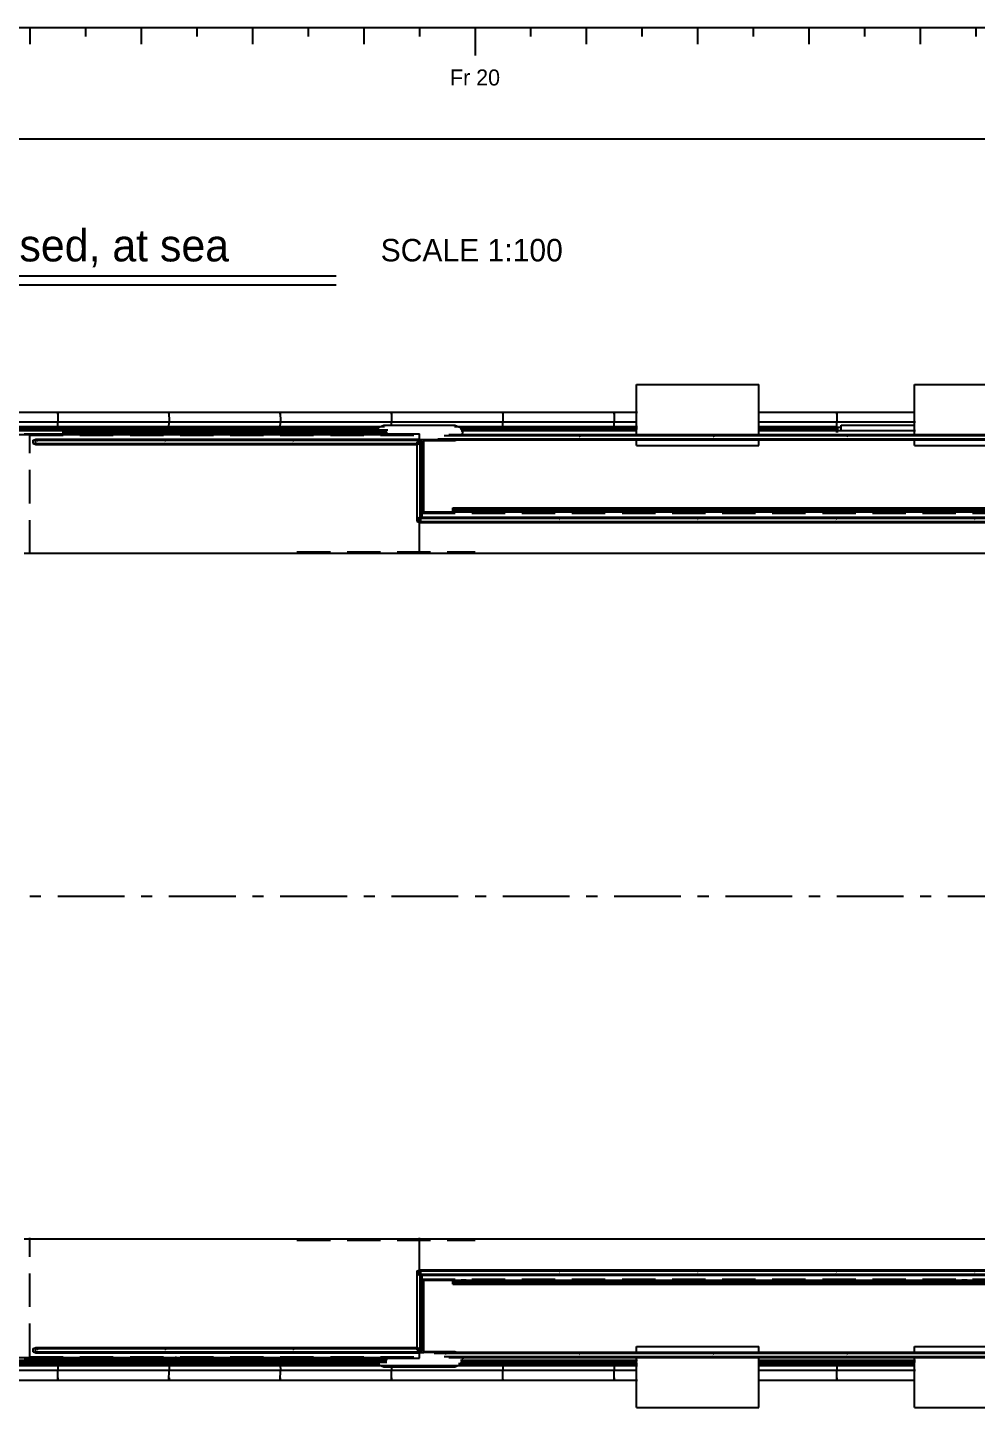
# Model space of a CAD drawing. Extents: x 5 to 836, y 5 to 589.
# Drawn here: x 119.3 to 204.6, y 266.1 to 390 of the extents above; entities that cross this region are included whole.
import ezdxf
from ezdxf.enums import TextEntityAlignment as Align

# ---------------------------------------------------------------- set-up
doc = ezdxf.new("R2010")
doc.units = 0
doc.linetypes.add('CENTER', pattern=[10, 6, -1.5, 1, -1.5])
doc.linetypes.add('DASHED', pattern=[4.5, 3, -1.5])
for name, color, linetype in [('CENTRE', 4, 'CENTER'), ('DETAIL', 8, 'CONTINUOUS'), ('DIM', 3, 'CONTINUOUS'), ('MARKING', 4, 'DASHED'), ('OUTLINE', 7, 'CONTINUOUS'), ('TEXT', 7, 'CONTINUOUS'), ('THIN', 7, 'CONTINUOUS')]:
    doc.layers.add(name, color=color, linetype=linetype)

msp = doc.modelspace()

# ---------------------------------------------------------------- linework, layer by layer
at = {"layer": 'CENTRE'}
msp.add_line((52, 312), (416, 312), dxfattribs=at)
at = {"layer": 'DETAIL'}
for p, q in [((174, 353.36), (174, 357.93)), ((185, 353.36), (185, 357.93)), ((199, 353.36), (199, 357.93)), ((82, 355.47), (174.1, 355.47)), ((82.01, 354.6), (174.03, 354.6)), ((122, 355.33), (122, 355.47)), ((122, 355.47), (122.01, 354.6)), ((122, 355.47), (122, 355.33)), ((122, 355.27), (122, 355.47)), ((122, 355.47), (122.01, 354.6)), ((122, 354.07), (122.01, 354.6)), ((122.01, 355.38), (122.01, 355.51)), ((122.01, 354.07), (122.01, 354.6)), ((132, 355.33), (132, 355.47)), ((132, 355.47), (132.01, 354.6)), ((132, 355.47), (132, 355.33)), ((132, 354.07), (132.01, 354.6)), ((132.01, 355.27), (132.01, 355.47)), ((142, 355.27), (142, 355.47)), ((142, 355.47), (142.01, 354.6)), ((142, 354.07), (142.01, 354.6)), ((152, 355.33), (152, 355.47)), ((152, 355.47), (152.01, 354.6)), ((152, 355.47), (152, 355.33)), ((152, 355.27), (152, 355.47)), ((152, 354.27), (152.01, 354.6)), ((162, 355.33), (162, 355.47)), ((162, 355.47), (162.01, 354.6)), ((162, 355.33), (162, 355.47)), ((162, 355.47), (162, 354.6)), ((162, 354.07), (162.01, 354.6)), ((162, 354.07), (162, 354.6)), ((172, 355.27), (172, 355.47)), ((172, 355.47), (172, 354.6)), ((172, 354.07), (172, 354.6)), ((184.94, 355.47), (199.06, 355.47)), ((184.94, 354.6), (199.07, 354.6)), ((192, 355.33), (192, 355.47)), ((192, 355.47), (192, 354.6)), ((192, 355.27), (192, 355.47)), ((192, 355.47), (192, 355.33)), ((192, 355.33), (192, 355.47)), ((192, 355.47), (192, 354.6)), ((192, 353.73), (192, 354.6)), ((192, 353.73), (192, 354.6)), ((59.5, 353.8), (133.5, 353.8)), ((60.5, 353.44), (151.76, 353.44)), ((82, 354.18), (151.37, 354.18)), ((82, 353.99), (150.88, 353.99)), ((119, 353.5), (154.5, 353.5)), ((122, 354.04), (122, 354.18)), ((122, 354.18), (122, 353.99)), ((122, 354.18), (122, 354.04)), ((122, 353.73), (122, 353.99)), ((122, 353.88), (122, 353.99)), ((122.5, 353.54), (122.5, 353.86)), ((122.5, 353.86), (151.66, 353.86)), ((122.5, 353.7), (151.59, 353.7)), ((122.5, 353.54), (151.45, 353.54)), ((123.34, 353.45), (123.34, 353.7)), ((123.42, 353.45), (123.42, 353.7)), ((123.58, 353.45), (123.58, 353.7)), ((123.66, 353.45), (123.66, 353.7)), ((132, 354.04), (132, 354.18)), ((132, 354.18), (132, 353.99)), ((132, 354.18), (132, 354.04)), ((132, 353.73), (132, 353.99)), ((132, 353.88), (132, 353.99)), ((133.5, 353.73), (133.5, 353.8)), ((142, 354.04), (142, 354.18)), ((142, 354.18), (142, 353.99)), ((142, 354.18), (142, 354.04)), ((142, 354.18), (142, 353.99)), ((142, 353.73), (142, 353.99)), ((151.34, 353.45), (151.34, 353.7)), ((151.42, 353.45), (151.42, 353.7)), ((151.58, 353.57), (151.58, 353.7)), ((154.5, 352.61), (154.5, 353.5)), ((156.73, 353.35), (254.57, 353.35)), ((157.15, 353.44), (254.57, 353.44)), ((157.66, 354.18), (174.1, 354.18)), ((158.16, 353.99), (174.1, 353.99)), ((158.26, 353.8), (174.08, 353.8)), ((162, 354.04), (162, 354.18)), ((162, 354.18), (162, 353.99)), ((162, 354.18), (162, 354.04)), ((162, 354.04), (162, 354.18)), ((162, 353.73), (162, 353.99)), ((162, 353.88), (162, 353.99)), ((168.53, 353.35), (168.81, 353.44)), ((168.53, 353.29), (168.53, 353.35)), ((168.81, 353.44), (168.95, 353.25)), ((172, 354.04), (172, 354.18)), ((172, 354.18), (172, 353.99)), ((172, 354.18), (172, 354.04)), ((172, 353.73), (172, 353.99)), ((172, 353.88), (172, 353.99)), ((180.56, 353.35), (180.84, 353.44)), ((180.56, 353.29), (180.56, 353.35)), ((180.84, 353.44), (180.98, 353.25)), ((184.93, 353.8), (199.07, 353.8)), ((184.94, 354.18), (192, 354.18)), ((184.94, 353.99), (192, 353.99)), ((191.93, 353.73), (192.14, 353.73)), ((192, 353.77), (192, 354.18)), ((192, 354.18), (192, 353.99)), ((192, 353.73), (192, 353.99)), ((192, 353.93), (192, 353.73)), ((192.1, 354.1), (192.43, 354.1)), ((192.1, 353.77), (192.1, 354.1)), ((192.4, 354.3), (199.05, 354.3)), ((192.4, 353.77), (192.4, 354.3)), ((192.59, 353.35), (192.87, 353.44)), ((192.59, 353.29), (192.59, 353.35)), ((192.87, 353.44), (193, 353.25)), ((119.8, 352.95), (120.08, 353.04)), ((119.8, 352.65), (119.8, 352.95)), ((119.8, 352.65), (120.08, 352.56)), ((120, 352.56), (120, 353.04)), ((120, 353.04), (154.5, 353.04)), ((120, 352.95), (154.5, 352.95)), ((120, 352.65), (154.5, 352.65)), ((120, 352.56), (154.36, 352.56)), ((120.08, 353.04), (120.22, 352.85)), ((120.08, 352.56), (120.18, 352.7)), ((131.3, 352.95), (131.58, 353.04)), ((131.3, 352.89), (131.3, 352.95)), ((131.3, 352.65), (131.3, 352.71)), ((131.3, 352.65), (131.58, 352.56)), ((131.58, 353.04), (131.72, 352.85)), ((131.58, 352.56), (131.68, 352.7)), ((142.8, 352.95), (143.08, 353.04)), ((142.8, 352.89), (142.8, 352.95)), ((142.8, 352.65), (142.8, 352.71)), ((142.8, 352.65), (143.08, 352.56)), ((143.08, 353.04), (143.22, 352.85)), ((143.08, 352.56), (143.18, 352.7)), ((154.3, 352.95), (154.58, 353.04)), ((154.3, 352.89), (154.3, 352.95)), ((154.3, 345.65), (154.3, 352.8)), ((154.3, 352.8), (154.75, 352.8)), ((154.3, 352.65), (154.58, 352.56)), ((154.43, 353), (154.9, 353)), ((154.58, 353.04), (154.75, 352.8)), ((154.58, 352.56), (154.75, 352.8)), ((154.58, 345.8), (154.58, 352.8)), ((154.75, 345.87), (154.75, 352.8)), ((154.84, 352.96), (254.57, 352.96)), ((154.9, 346.49), (154.9, 353)), ((156.17, 353.05), (254.57, 353.05)), ((156.51, 353.05), (156.51, 353.11)), ((156.51, 353.05), (156.79, 352.96)), ((156.79, 352.96), (156.89, 353.1)), ((168.53, 353.05), (168.53, 353.11)), ((168.53, 353.05), (168.81, 352.96)), ((168.81, 352.96), (168.92, 353.1)), ((174, 352.47), (174, 353.01)), ((180.56, 353.05), (180.56, 353.11)), ((180.56, 353.05), (180.84, 352.96)), ((180.84, 352.96), (180.94, 353.1)), ((185, 352.47), (185, 353.01)), ((192.59, 353.05), (192.59, 353.11)), ((192.59, 353.05), (192.87, 352.96)), ((192.87, 352.96), (192.97, 353.1)), ((199, 352.47), (199, 353.01)), ((154.3, 345.95), (154.58, 346.04)), ((154.3, 345.8), (154.69, 345.8)), ((154.5, 342.79), (154.5, 345.99)), ((154.5, 345.95), (254, 345.95)), ((154.58, 346.04), (154.72, 345.85)), ((154.64, 346.04), (254, 346.04)), ((154.71, 346.5), (289.16, 346.5)), ((157.5, 346.54), (157.5, 346.86)), ((157.5, 346.86), (243.59, 346.86)), ((157.5, 346.7), (242.89, 346.7)), ((157.5, 346.54), (236.38, 346.54)), ((158.34, 346.49), (158.34, 346.7)), ((158.42, 346.49), (158.42, 346.7)), ((158.58, 346.49), (158.58, 346.7)), ((158.66, 346.49), (158.66, 346.7)), ((166.74, 345.95), (167.01, 346.04)), ((166.74, 345.89), (166.74, 345.95)), ((167.01, 346.04), (167.15, 345.85)), ((173.34, 346.49), (173.34, 346.7)), ((173.42, 346.49), (173.42, 346.7)), ((173.58, 346.49), (173.58, 346.7)), ((173.66, 346.49), (173.66, 346.7)), ((179.17, 345.95), (179.45, 346.04)), ((179.17, 345.89), (179.17, 345.95)), ((179.45, 346.04), (179.59, 345.85)), ((188.34, 346.49), (188.34, 346.7)), ((188.42, 346.49), (188.42, 346.7)), ((188.58, 346.49), (188.58, 346.7)), ((188.66, 346.49), (188.66, 346.7)), ((191.61, 345.95), (191.89, 346.04)), ((191.61, 345.89), (191.61, 345.95)), ((191.89, 346.04), (192.03, 345.85)), ((203.34, 346.49), (203.34, 346.7)), ((203.42, 346.49), (203.42, 346.7)), ((203.58, 346.49), (203.58, 346.7)), ((203.66, 346.49), (203.66, 346.7)), ((204.05, 345.95), (204.33, 346.04)), ((204.05, 345.89), (204.05, 345.95)), ((204.33, 346.04), (204.47, 345.85)), ((154.3, 345.65), (154.58, 345.56)), ((154.5, 345.65), (254, 345.65)), ((154.5, 345.56), (254, 345.56)), ((154.58, 345.56), (154.68, 345.7)), ((166.74, 345.65), (166.74, 345.71)), ((166.74, 345.65), (167.01, 345.56)), ((167.01, 345.56), (167.12, 345.7)), ((179.17, 345.65), (179.17, 345.71)), ((179.17, 345.65), (179.45, 345.56)), ((179.45, 345.56), (179.56, 345.7)), ((191.61, 345.65), (191.61, 345.71)), ((191.61, 345.65), (191.89, 345.56)), ((191.89, 345.56), (191.99, 345.7)), ((204.05, 345.65), (204.05, 345.71)), ((204.05, 345.65), (204.33, 345.56)), ((204.33, 345.56), (204.43, 345.7)), ((119, 342.8), (290.7, 342.8)), ((119, 281.2), (290.7, 281.2)), ((154.5, 278.01), (154.5, 281.28)), ((154.3, 278.35), (154.58, 278.44)), ((154.3, 271.2), (154.3, 278.35)), ((154.3, 278.2), (154.69, 278.2)), ((154.3, 278.05), (154.58, 277.96)), ((154.5, 278.44), (254, 278.44)), ((154.5, 278.35), (254, 278.35)), ((154.5, 278.05), (254, 278.05)), ((154.58, 278.44), (154.72, 278.25)), ((154.58, 271.2), (154.58, 278.2)), ((154.58, 277.96), (154.68, 278.1)), ((154.64, 277.96), (254, 277.96)), ((154.75, 271.2), (154.75, 278.06)), ((166.74, 278.35), (167.01, 278.44)), ((166.74, 278.29), (166.74, 278.35)), ((166.74, 278.05), (166.74, 278.11)), ((166.74, 278.05), (167.01, 277.96)), ((167.01, 278.44), (167.15, 278.25)), ((167.01, 277.96), (167.12, 278.1)), ((179.17, 278.35), (179.45, 278.44)), ((179.17, 278.29), (179.17, 278.35)), ((179.17, 278.05), (179.17, 278.11)), ((179.17, 278.05), (179.45, 277.96)), ((179.45, 278.44), (179.59, 278.25)), ((179.45, 277.96), (179.56, 278.1)), ((191.61, 278.35), (191.89, 278.44)), ((191.61, 278.29), (191.61, 278.35)), ((191.61, 278.05), (191.61, 278.11)), ((191.61, 278.05), (191.89, 277.96)), ((191.89, 278.44), (192.03, 278.25)), ((191.89, 277.96), (191.99, 278.1)), ((204.05, 278.35), (204.33, 278.44)), ((204.05, 278.29), (204.05, 278.35)), ((204.05, 278.05), (204.05, 278.11)), ((204.05, 278.05), (204.33, 277.96)), ((204.33, 278.44), (204.47, 278.25)), ((204.33, 277.96), (204.43, 278.1)), ((154.71, 277.5), (289.16, 277.5)), ((154.9, 271), (154.9, 277.58)), ((157.5, 277.14), (157.5, 277.46)), ((157.5, 277.46), (236.38, 277.46)), ((157.5, 277.3), (242.96, 277.3)), ((157.5, 277.14), (243.59, 277.14)), ((158.34, 277.3), (158.34, 277.58)), ((158.42, 277.3), (158.42, 277.58)), ((158.58, 277.3), (158.58, 277.58)), ((158.66, 277.3), (158.66, 277.58)), ((173.34, 277.3), (173.34, 277.58)), ((173.42, 277.3), (173.42, 277.58)), ((173.58, 277.3), (173.58, 277.58)), ((173.66, 277.3), (173.66, 277.58)), ((188.34, 277.3), (188.34, 277.58)), ((188.42, 277.3), (188.42, 277.58)), ((188.58, 277.3), (188.58, 277.58)), ((188.66, 277.3), (188.66, 277.58)), ((203.34, 277.3), (203.34, 277.58)), ((203.42, 277.3), (203.42, 277.58)), ((203.58, 277.3), (203.58, 277.58)), ((203.66, 277.3), (203.66, 277.58)), ((119.8, 271.35), (120.08, 271.44)), ((120, 270.96), (120, 271.44)), ((120, 271.44), (154.36, 271.44)), ((120.08, 271.44), (120.22, 271.25)), ((131.3, 271.35), (131.58, 271.44)), ((131.58, 271.44), (131.72, 271.25)), ((142.8, 271.35), (143.08, 271.44)), ((143.08, 271.44), (143.22, 271.25)), ((154.3, 271.35), (154.58, 271.44)), ((154.58, 271.44), (154.75, 271.2)), ((174, 270.99), (174, 271.53)), ((185, 270.99), (185, 271.53)), ((199, 270.99), (199, 271.53)), ((59.5, 270.2), (133.5, 270.2)), ((60.5, 270.56), (151.76, 270.56)), ((89.5, 270.3), (151.59, 270.3)), ((119, 270.5), (154.5, 270.5)), ((119.8, 271.05), (119.8, 271.35)), ((119.8, 271.05), (120.08, 270.96)), ((120, 271.35), (154.5, 271.35)), ((120, 271.05), (154.5, 271.05)), ((120, 270.96), (154.5, 270.96)), ((120.08, 270.96), (120.18, 271.1)), ((120.54, 270.62), (120.71, 270.56)), ((120.71, 270.56), (120.74, 270.61)), ((122, 270.01), (122, 270.27)), ((122.5, 270.14), (122.5, 270.46)), ((122.5, 270.46), (151.45, 270.46)), ((123.34, 270.3), (123.34, 270.62)), ((123.42, 270.3), (123.42, 270.62)), ((123.58, 270.3), (123.58, 270.62)), ((123.66, 270.3), (123.66, 270.62)), ((131.3, 271.29), (131.3, 271.35)), ((131.3, 271.05), (131.3, 271.11)), ((131.3, 271.05), (131.58, 270.96)), ((131.58, 270.96), (131.68, 271.1)), ((132, 270.01), (132, 270.2)), ((132.57, 270.62), (132.74, 270.56)), ((132.74, 270.56), (132.77, 270.61)), ((133.5, 270.34), (133.5, 270.62)), ((142, 270.01), (142, 270.2)), ((142.8, 271.29), (142.8, 271.35)), ((142.8, 271.05), (142.8, 271.11)), ((142.8, 271.05), (143.08, 270.96)), ((143.08, 270.96), (143.18, 271.1)), ((144.59, 270.62), (144.76, 270.56)), ((144.76, 270.56), (144.8, 270.61)), ((151.34, 270.3), (151.34, 270.62)), ((151.42, 270.3), (151.42, 270.62)), ((151.58, 270.3), (151.58, 270.62)), ((154.3, 271.2), (154.75, 271.2)), ((154.3, 271.05), (154.3, 271.11)), ((154.3, 271.05), (154.58, 270.96)), ((154.43, 271), (154.9, 271)), ((154.5, 270.5), (154.5, 271.39)), ((154.58, 270.96), (154.75, 271.2)), ((154.84, 271.04), (254.57, 271.04)), ((155.82, 270.95), (254.57, 270.95)), ((156.51, 270.95), (156.79, 271.04)), ((156.51, 270.89), (156.51, 270.95)), ((156.73, 270.65), (254.57, 270.65)), ((156.79, 271.04), (156.93, 270.85)), ((157.15, 270.56), (254.57, 270.56)), ((158.21, 270.3), (174.09, 270.3)), ((158.26, 270.2), (174.08, 270.2)), ((162, 270.01), (162, 270.27)), ((168.53, 270.95), (168.81, 271.04)), ((168.53, 270.89), (168.53, 270.95)), ((168.53, 270.65), (168.53, 270.71)), ((168.53, 270.65), (168.81, 270.56)), ((168.81, 271.04), (168.95, 270.85)), ((168.81, 270.56), (168.92, 270.7)), ((172, 270.01), (172, 270.27)), ((174, 266.07), (174, 270.57)), ((180.56, 270.95), (180.84, 271.04)), ((180.56, 270.89), (180.56, 270.95)), ((180.56, 270.65), (180.56, 270.71)), ((180.56, 270.65), (180.84, 270.56)), ((180.84, 271.04), (180.98, 270.85)), ((180.84, 270.56), (180.94, 270.7)), ((184.93, 270.2), (199.07, 270.2)), ((184.94, 270.3), (199.07, 270.3)), ((185, 266.07), (185, 270.57)), ((192, 270.01), (192, 270.27)), ((192.59, 270.95), (192.87, 271.04)), ((192.59, 270.89), (192.59, 270.95)), ((192.59, 270.65), (192.59, 270.71)), ((192.59, 270.65), (192.87, 270.56)), ((192.87, 271.04), (193, 270.85)), ((192.87, 270.56), (192.97, 270.7)), ((199, 266.07), (199, 270.57)), ((82, 270.01), (150.95, 270.01)), ((82, 269.82), (174.1, 269.82)), ((82.01, 269.4), (174.03, 269.4)), ((122, 270.12), (122, 270.01)), ((122, 269.82), (122, 270.03)), ((122, 269.82), (122, 270.01)), ((122, 269.89), (122, 269.82)), ((122, 268.53), (122.01, 269.4)), ((122, 268.53), (122.01, 269.4)), ((122.01, 269.87), (122.01, 269.4)), ((122.01, 269.87), (122.01, 269.4)), ((122.5, 270.14), (151.59, 270.14)), ((132, 270.12), (132, 270.01)), ((132, 269.82), (132, 270.03)), ((132, 269.82), (132, 270.01)), ((132, 269.89), (132, 269.82)), ((132, 268.53), (132.01, 269.4)), ((132.01, 269.87), (132.01, 269.4)), ((142, 269.82), (142, 270.03)), ((142, 269.82), (142, 270.01)), ((142, 269.82), (142, 270.01)), ((142, 269.89), (142, 269.82)), ((142, 269.87), (142.01, 269.4)), ((142, 268.53), (142.01, 269.4)), ((152, 269.8), (152.01, 269.4)), ((152, 268.53), (152.01, 269.4)), ((158.02, 270.01), (174.1, 270.01)), ((162, 270.12), (162, 270.01)), ((162, 269.82), (162, 270.03)), ((162, 269.82), (162, 270.01)), ((162, 269.89), (162, 269.82)), ((162, 269.89), (162, 269.82)), ((162, 269.87), (162.01, 269.4)), ((162, 269.87), (162, 269.4)), ((162, 268.53), (162.01, 269.4)), ((162, 268.53), (162, 269.4)), ((172, 270.12), (172, 270.01)), ((172, 269.82), (172, 270.03)), ((172, 269.82), (172, 270.01)), ((172, 269.89), (172, 269.82)), ((172, 269.87), (172, 269.4)), ((172, 268.53), (172, 269.4)), ((184.94, 270.01), (199.06, 270.01)), ((184.94, 269.82), (199.06, 269.82)), ((184.94, 269.4), (199.07, 269.4)), ((192, 270.12), (192, 270.01)), ((192, 269.82), (192, 270.03)), ((192, 269.82), (192, 270.01)), ((192, 269.89), (192, 269.82)), ((192, 269.87), (192, 269.4)), ((192, 269.87), (192, 269.4)), ((192, 268.53), (192, 269.4)), ((192, 268.53), (192, 269.4)), ((82, 268.53), (174.1, 268.53)), ((122, 268.73), (122, 268.53)), ((122, 268.6), (122, 268.53)), ((122, 268.53), (122, 268.6)), ((122.01, 268.56), (122.01, 268.49)), ((132, 268.6), (132, 268.53)), ((132, 268.53), (132, 268.6)), ((132.01, 268.73), (132.01, 268.53)), ((142, 268.73), (142, 268.53)), ((152, 268.73), (152, 268.53)), ((152, 268.6), (152, 268.53)), ((152, 268.53), (152, 268.6)), ((162, 268.6), (162, 268.53)), ((162, 268.6), (162, 268.53)), ((172, 268.73), (172, 268.53)), ((184.94, 268.53), (199.06, 268.53)), ((192, 268.73), (192, 268.53)), ((192, 268.6), (192, 268.53)), ((192, 268.53), (192, 268.6)), ((192, 268.6), (192, 268.53))]:
    msp.add_line(p, q, dxfattribs=at)
at = {"layer": 'DIM'}
msp.add_line((59.5, 380), (404.5, 380), dxfattribs=at)
at = {"layer": 'MARKING'}
for p, q in [((119.5, 353.4), (154.5, 353.4)), ((119.5, 342.77), (119.5, 353.4)), ((154.5, 352.84), (154.5, 353.4)), ((154.85, 353), (174.09, 353)), ((184.94, 353), (199.08, 353)), ((154.71, 346.4), (254.5, 346.4)), ((154.5, 342.77), (154.5, 345.71)), ((143.5, 342.9), (159.5, 342.9)), ((119.5, 270.6), (119.5, 281.3)), ((143.5, 281.1), (159.5, 281.1)), ((154.5, 278.36), (154.5, 281.3)), ((154.71, 277.6), (254.5, 277.6)), ((119.5, 270.6), (154.5, 270.6)), ((154.5, 270.6), (154.5, 271.09)), ((157.65, 271), (174.09, 271)), ((184.94, 271), (199.08, 271))]:
    msp.add_line(p, q, dxfattribs=at)
at = {"layer": 'OUTLINE'}
for p, q in [((174, 357.93), (185, 357.93)), ((199, 357.93), (210, 357.93)), ((150.68, 353.79), (150.81, 354.09)), ((150.81, 354.09), (151.3, 354.3)), ((151.3, 354.3), (157.7, 354.3)), ((151.3, 354.3), (151.42, 354.25)), ((157.58, 354.25), (157.7, 354.3)), ((157.7, 354.3), (158.19, 354.09)), ((158.19, 354.09), (158.4, 353.6)), ((158.3, 353.35), (158.4, 353.6)), ((191.93, 354), (192.14, 354)), ((154.85, 352.9), (157.7, 352.9)), ((157.39, 353.03), (157.7, 352.9)), ((157.7, 352.9), (158.01, 353.03)), ((174, 352.47), (185, 352.47)), ((199, 352.47), (210, 352.47)), ((174, 271.53), (185, 271.53)), ((199, 271.53), (210, 271.53)), ((150.6, 270.4), (150.68, 270.59)), ((150.6, 270.4), (150.63, 270.34)), ((150.68, 270.21), (150.81, 269.91)), ((154.85, 271.1), (157.7, 271.1)), ((157.58, 271.05), (157.7, 271.1)), ((157.7, 271.1), (158.07, 270.95)), ((158.19, 269.91), (158.4, 270.4)), ((158.32, 270.59), (158.4, 270.4)), ((150.81, 269.91), (151.3, 269.7)), ((151.3, 269.7), (151.61, 269.83)), ((151.3, 269.7), (157.7, 269.7)), ((157.39, 269.83), (157.7, 269.7)), ((157.7, 269.7), (158.19, 269.91)), ((174, 266.07), (185, 266.07)), ((199, 266.07), (210, 266.07))]:
    msp.add_line(p, q, dxfattribs=at)
at = {"layer": 'THIN'}
for p, q in [((59.5, 390), (404.5, 390)), ((119.5, 390), (119.5, 388.5)), ((124.5, 390), (124.5, 389.2)), ((129.5, 390), (129.5, 388.5)), ((134.5, 390), (134.5, 389.2)), ((139.5, 390), (139.5, 388.5)), ((144.5, 390), (144.5, 389.2)), ((149.5, 390), (149.5, 388.5)), ((154.5, 390), (154.5, 389.2)), ((159.5, 390), (159.5, 387.5)), ((164.5, 390), (164.5, 389.2)), ((169.5, 390), (169.5, 388.5)), ((174.5, 390), (174.5, 389.2)), ((179.5, 390), (179.5, 388.5)), ((184.5, 390), (184.5, 389.2)), ((189.5, 390), (189.5, 388.5)), ((194.5, 390), (194.5, 389.2)), ((199.5, 390), (199.5, 388.5)), ((204.5, 390), (204.5, 389.2)), ((59.5, 367.7), (147.02, 367.7)), ((59.5, 366.9), (147.02, 366.9))]:
    msp.add_line(p, q, dxfattribs=at)

# ---------------------------------------------------------------- texts
at = {"layer": 'TEXT'}
msp.add_text('Fr 20', height=1.44, dxfattribs=at).set_placement((159.5, 384.8), align=Align.CENTER)
for s, height, p in [('STARBOARD PROFILE · ramp raised, at sea', 2.88, (59.5, 369)), ('SCALE 1:100', 2.02, (151.02, 369))]:
    msp.add_text(s, height=height, dxfattribs=at).set_placement(p)

doc.saveas('drawing.dxf')
